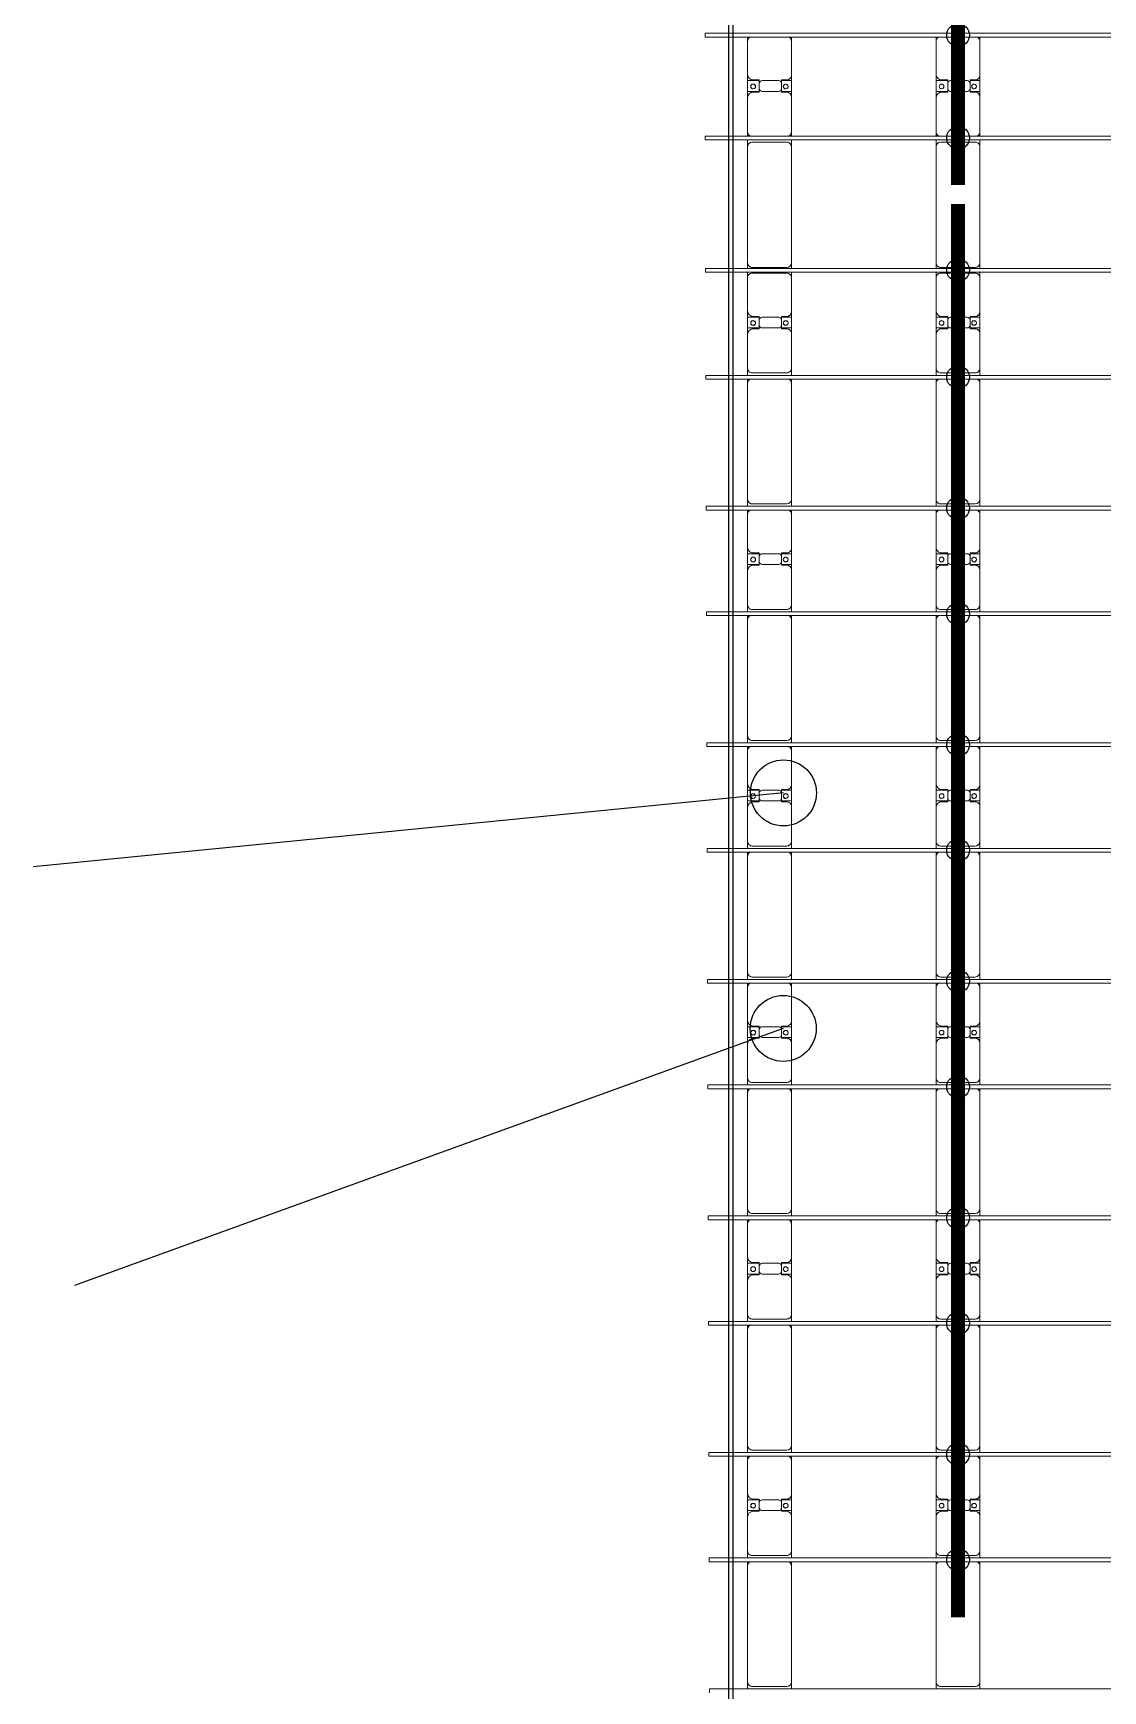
# Model space of a CAD drawing. Header units: millimetres. Extents: x -178706 to 107777, y -87310 to 933.
# Drawn here: x -178706 to -167354, y -36491 to -18900 of the extents above; entities that cross this region are included whole.
import ezdxf

# ---------------------------------------------------------------- set-up
doc = ezdxf.new("R2010")
doc.units = ezdxf.units.MM
doc.layers.add('A-GENM', color=13, linetype='Continuous', lineweight=9)
doc.layers.add('S-BEAM', color=12, linetype='Continuous', lineweight=9)
for name, color, linetype in [('GC-BICH NEO', 6, 'Continuous'), ('GC-DAY NEO', 5, 'Continuous'), ('GC-HOP 40x60 GIA CUONG', 1, 'Continuous')]:
    doc.layers.add(name, color=color, linetype=linetype)

# ---------------------------------------------------------------- blocks, each defined once
blk = doc.blocks.new('Dai phao do pin - DẢI PHAO ĐỠ PIN-15820-BỐ TRÍ KHUNG KẾT CẤU BÈ PIN 04')
at = {"layer": 'A-GENM', "color": 7}
for p, q in [((39465, 242), (39540, 242)), ((39490, 192), (39490, -173)), ((40770, 242), (39540, 242)), ((40770, 242), (40815, 242)), ((40855, 242), (40930, 242)), ((40880, 192), (40880, -173)), ((41290, 242), (40930, 242)), ((41290, 242), (41472, 242)), ((41350, 118), (41350, 182)), ((41358, 242), (41540, 242)), ((41358, 118), (41358, 242)), ((41472, 242), (41472, 118)), ((41480, 182), (41480, 118)), ((41890, 242), (41540, 242)), ((41890, 242), (41935, 242)), ((41975, 242), (42050, 242)), ((42000, 192), (42000, -173)), ((43280, 242), (42050, 242)), ((43280, 242), (43325, 242)), ((43365, 242), (43440, 242)), ((43390, 192), (43390, -173)), ((43800, 242), (43440, 242)), ((43800, 242), (43982, 242)), ((43860, 118), (43860, 182)), ((43868, 242), (44050, 242)), ((43868, 118), (43868, 242)), ((43982, 242), (43982, 118)), ((43990, 182), (43990, 118)), ((44400, 242), (44050, 242)), ((44400, 242), (44445, 242)), ((44485, 242), (44560, 242)), ((44510, 192), (44510, -173)), ((45790, 242), (44560, 242)), ((45790, 242), (45835, 242)), ((45875, 242), (45950, 242)), ((45900, 192), (45900, -173)), ((46310, 242), (45950, 242)), ((46310, 242), (46492, 242)), ((46370, 118), (46370, 182)), ((46378, 242), (46560, 242)), ((46378, 118), (46378, 242)), ((46492, 242), (46492, 118)), ((46500, 182), (46500, 118)), ((46910, 242), (46560, 242)), ((46910, 242), (46955, 242)), ((46995, 242), (47070, 242)), ((47020, 192), (47020, -173)), ((48300, 242), (47070, 242)), ((48300, 242), (48345, 242)), ((48385, 242), (48460, 242)), ((48410, 192), (48410, -173)), ((48820, 242), (48460, 242)), ((48820, 242), (49002, 242)), ((48880, 118), (48880, 182)), ((48888, 242), (49070, 242)), ((48888, 118), (48888, 242)), ((49002, 242), (49002, 118)), ((49010, 182), (49010, 118)), ((49420, 242), (49070, 242)), ((49420, 242), (49465, 242)), ((49505, 242), (49580, 242)), ((49530, 192), (49530, -173)), ((50810, 242), (49580, 242)), ((50810, 242), (50855, 242)), ((50895, 242), (50970, 242)), ((50920, 192), (50920, -173)), ((51330, 242), (50970, 242)), ((51330, 242), (51512, 242)), ((51390, 118), (51390, 182)), ((51398, 242), (51580, 242)), ((51398, 118), (51398, 242)), ((51512, 242), (51512, 118)), ((51520, 182), (51520, 118)), ((51930, 242), (51580, 242)), ((51930, 242), (51975, 242)), ((52015, 242), (52090, 242)), ((52040, 192), (52040, -173)), ((53320, 242), (52090, 242)), ((53320, 242), (53365, 242)), ((53405, 242), (53480, 242)), ((53430, 192), (53430, -173)), ((53840, 242), (53480, 242)), ((53840, 242), (54022, 242)), ((53900, 118), (53900, 182)), ((53908, 242), (54090, 242)), ((53908, 118), (53908, 242)), ((54022, 242), (54022, 118)), ((54030, 182), (54030, 118)), ((54440, 242), (54090, 242)), ((54440, 242), (54499, 242)), ((54490, -173), (54490, 192)), ((54539, 242), (54600, 242)), ((54550, 192), (54550, -173)), ((55830, 242), (54600, 242)), ((55830, 242), (55904, 242)), ((55880, -173), (55880, 192)), ((55944, 242), (55990, 242)), ((56350, 242), (55990, 242)), ((56350, 242), (56532, 242)), ((56410, 118), (56410, 182)), ((56418, 242), (56600, 242)), ((56418, 118), (56418, 242)), ((56532, 242), (56532, 118)), ((56540, 182), (56540, 118)), ((56950, 242), (56600, 242)), ((56950, 242), (56995, 242)), ((41442, 118), (41350, 118)), ((41358, 88), (41358, -88)), ((41480, 118), (41388, 118)), ((41472, -88), (41472, 88)), ((43952, 118), (43860, 118)), ((43868, 88), (43868, -88)), ((43990, 118), (43898, 118)), ((43982, -88), (43982, 88)), ((46462, 118), (46370, 118)), ((46378, 88), (46378, -88)), ((46500, 118), (46408, 118)), ((46492, -88), (46492, 88)), ((48972, 118), (48880, 118)), ((48888, 88), (48888, -88)), ((49010, 118), (48918, 118)), ((49002, -88), (49002, 88)), ((51482, 118), (51390, 118)), ((51398, 88), (51398, -88)), ((51520, 118), (51428, 118)), ((51512, -88), (51512, 88)), ((53992, 118), (53900, 118)), ((53908, 88), (53908, -88)), ((54030, 118), (53938, 118)), ((54022, -88), (54022, 88)), ((56502, 118), (56410, 118)), ((56418, 88), (56418, -88)), ((56540, 118), (56448, 118)), ((56532, -88), (56532, 88)), ((41350, -173), (41350, -118)), ((41350, -118), (41442, -118)), ((41358, -223), (41358, -118)), ((41388, -118), (41480, -118)), ((41472, -118), (41472, -223)), ((41480, -118), (41480, -173)), ((43860, -173), (43860, -118)), ((43860, -118), (43952, -118)), ((43868, -223), (43868, -118)), ((43898, -118), (43990, -118)), ((43982, -118), (43982, -223)), ((43990, -118), (43990, -173)), ((46370, -173), (46370, -118)), ((46370, -118), (46462, -118)), ((46378, -223), (46378, -118)), ((46408, -118), (46500, -118)), ((46492, -118), (46492, -223)), ((46500, -118), (46500, -173)), ((48880, -173), (48880, -118)), ((48880, -118), (48972, -118)), ((48888, -223), (48888, -118)), ((48918, -118), (49010, -118)), ((49002, -118), (49002, -223)), ((49010, -118), (49010, -173)), ((51390, -173), (51390, -118)), ((51390, -118), (51482, -118)), ((51398, -223), (51398, -118)), ((51428, -118), (51520, -118)), ((51512, -118), (51512, -223)), ((51520, -118), (51520, -173)), ((53900, -173), (53900, -118)), ((53900, -118), (53992, -118)), ((53908, -223), (53908, -118)), ((53938, -118), (54030, -118)), ((54022, -118), (54022, -223)), ((54030, -118), (54030, -173)), ((56410, -173), (56410, -118)), ((56410, -118), (56502, -118)), ((56418, -223), (56418, -118)), ((56448, -118), (56540, -118)), ((56532, -118), (56532, -223)), ((56540, -118), (56540, -173)), ((39540, -223), (39465, -223)), ((39540, -223), (40770, -223)), ((40815, -223), (40770, -223)), ((40930, -223), (40855, -223)), ((40930, -223), (41300, -223)), ((41472, -223), (41300, -223)), ((41530, -223), (41358, -223)), ((41530, -223), (41890, -223)), ((41935, -223), (41890, -223)), ((42050, -223), (41975, -223)), ((42050, -223), (43280, -223)), ((43325, -223), (43280, -223)), ((43440, -223), (43365, -223)), ((43440, -223), (43810, -223)), ((43982, -223), (43810, -223)), ((44040, -223), (43868, -223)), ((44040, -223), (44400, -223)), ((44445, -223), (44400, -223)), ((44560, -223), (44485, -223)), ((44560, -223), (45790, -223)), ((45835, -223), (45790, -223)), ((45950, -223), (45875, -223)), ((45950, -223), (46320, -223)), ((46492, -223), (46320, -223)), ((46550, -223), (46378, -223)), ((46550, -223), (46910, -223)), ((46955, -223), (46910, -223)), ((47070, -223), (46995, -223)), ((47070, -223), (48300, -223)), ((48345, -223), (48300, -223)), ((48460, -223), (48385, -223)), ((48460, -223), (48830, -223)), ((49002, -223), (48830, -223)), ((49060, -223), (48888, -223)), ((49060, -223), (49420, -223)), ((49465, -223), (49426, -223)), ((49580, -223), (49505, -223)), ((49580, -223), (50810, -223)), ((50855, -223), (50810, -223)), ((50970, -223), (50895, -223)), ((50970, -223), (51340, -223)), ((51512, -223), (51340, -223)), ((51570, -223), (51398, -223)), ((51570, -223), (51930, -223)), ((51975, -223), (51930, -223)), ((52090, -223), (52015, -223)), ((52090, -223), (53320, -223)), ((53365, -223), (53320, -223)), ((53480, -223), (53405, -223)), ((53480, -223), (53850, -223)), ((54022, -223), (53850, -223)), ((54080, -223), (53908, -223)), ((54080, -223), (54440, -223)), ((54499, -223), (54440, -223)), ((54600, -223), (54539, -223)), ((54600, -223), (55830, -223)), ((55904, -223), (55830, -223)), ((55990, -223), (55944, -223)), ((55990, -223), (56360, -223)), ((56532, -223), (56360, -223)), ((56590, -223), (56418, -223)), ((56590, -223), (56950, -223)), ((56995, -223), (56950, -223))]:
    blk.add_line(p, q, dxfattribs=at)
for centre, radius, start, end in [((39540, 192), 50, 90, 180), ((39540, 192), 50, 105, 180), ((40770, 192), 50, 30, 90), ((40770, 192), 50, 47.119, 90), ((40770, 192), 50, 30, 45), ((40930, 192), 50, 90, 180), ((40930, 192), 50, 135, 180), ((41290, 182), 60, 360, 90), ((41290, 182), 60, 360, 30), ((41409, 183), 25, 0, 180), ((41409, 183), 25, 180, 0), ((41411, 183), 25, 360, 180), ((41411, 183), 25, 180, 0), ((41540, 182), 60, 90, 180), ((41540, 182), 60, 150, 180), ((41890, 192), 50, 30, 90), ((41890, 192), 50, 30, 45), ((42050, 192), 50, 90, 180), ((42050, 192), 50, 105, 180), ((43280, 192), 50, 30, 90), ((43280, 192), 50, 47.1104, 90), ((43280, 192), 50, 30, 45), ((43440, 192), 50, 90, 180), ((43440, 192), 50, 135, 180), ((43800, 182), 60, 0, 90), ((43800, 182), 60, 0, 30), ((43919, 183), 25, 0, 180), ((43919, 183), 25, 180, 360), ((43921, 183), 25, 0, 180), ((43921, 183), 25, 180, 360), ((44050, 182), 60, 90, 180), ((44050, 182), 60, 150, 180), ((44400, 192), 50, 30, 90), ((44400, 192), 50, 30, 45), ((44560, 192), 50, 90, 180), ((44560, 192), 50, 105, 180), ((45790, 192), 50, 30, 90), ((45790, 192), 50, 47.1017, 90), ((45790, 192), 50, 30, 45), ((45950, 192), 50, 90, 180), ((45950, 192), 50, 135, 180), ((46310, 182), 60, 360, 90), ((46310, 182), 60, 360, 30), ((46429, 183), 25, 0, 180), ((46429, 183), 25, 180, 0), ((46431, 183), 25, 0, 180), ((46431, 183), 25, 180, 360), ((46560, 182), 60, 90, 180), ((46560, 182), 60, 150, 180), ((46910, 192), 50, 30, 90), ((46910, 192), 50, 30, 45), ((47070, 192), 50, 90, 180), ((47070, 192), 50, 105, 180), ((48300, 192), 50, 30, 90), ((48300, 192), 50, 47.0931, 90), ((48300, 192), 50, 30, 45), ((48460, 192), 50, 90, 180), ((48460, 192), 50, 135, 180), ((48820, 182), 60, 360, 90), ((48820, 182), 60, 360, 30), ((48939, 183), 25, 0, 180), ((48939, 183), 25, 180, 0), ((48941, 183), 25, 0, 180), ((48941, 183), 25, 180, 0), ((49070, 182), 60, 90, 180), ((49070, 182), 60, 150, 180), ((49420, 192), 50, 30, 90), ((49420, 192), 50, 30, 45), ((49580, 192), 50, 90, 180), ((49580, 192), 50, 105, 180), ((50810, 192), 50, 30, 90), ((50810, 192), 50, 47.0845, 90), ((50810, 192), 50, 30, 45), ((50970, 192), 50, 90, 180), ((50970, 192), 50, 135, 180), ((51330, 182), 60, 0, 90), ((51330, 182), 60, 0, 30), ((51449, 183), 25, 0, 180), ((51449, 183), 25, 180, 360), ((51451, 183), 25, 0, 180), ((51451, 183), 25, 180, 360), ((51580, 182), 60, 90, 180), ((51580, 182), 60, 150, 180), ((51930, 192), 50, 30, 90), ((51930, 192), 50, 30, 45), ((52090, 192), 50, 90, 180), ((52090, 192), 50, 105, 180), ((53320, 192), 50, 30, 90), ((53320, 192), 50, 47.0758, 90), ((53320, 192), 50, 30, 45), ((53480, 192), 50, 90, 180), ((53480, 192), 50, 135, 180), ((53840, 182), 60, 360, 90), ((53840, 182), 60, 360, 30), ((53959, 183), 25, 0, 180), ((53959, 183), 25, 180, 0), ((53961, 183), 25, 0, 180), ((53961, 183), 25, 180, 360), ((54090, 182), 60, 90, 180), ((54090, 182), 60, 150, 180), ((54440, 192), 50, 360, 90), ((54440, 192), 50, 360, 45), ((54600, 192), 50, 90, 180), ((54600, 192), 50, 105, 180), ((55830, 192), 50, 360, 90), ((55830, 192), 50, 47.0672, 90), ((55830, 192), 50, 15, 45), ((55990, 192), 50, 90, 150), ((55990, 192), 50, 135, 150), ((56350, 182), 60, 0, 90), ((56350, 182), 60, 0, 30), ((56469, 183), 25, 0, 180), ((56469, 183), 25, 180, 0), ((56471, 183), 25, 0, 180), ((56471, 183), 25, 180, 360), ((56600, 182), 60, 90, 180), ((56600, 182), 60, 150, 180), ((56950, 192), 50, 30, 90), ((56950, 192), 50, 30, 45), ((41388, 88), 30, 90, 180), ((41442, 88), 30, 0, 90), ((43898, 88), 30, 90, 180), ((43952, 88), 30, 0, 90), ((46408, 88), 30, 90, 180), ((46462, 88), 30, 0, 90), ((48918, 88), 30, 90, 180), ((48972, 88), 30, 0, 90), ((51428, 88), 30, 90, 180), ((51482, 88), 30, 360, 90), ((53938, 88), 30, 90, 180), ((53992, 88), 30, 360, 90), ((56448, 88), 30, 90, 180), ((56502, 88), 30, 360, 90), ((39540, -173), 50, 180, 270), ((39540, -173), 50, 180, 270), ((40930, -173), 50, 180, 270), ((40930, -173), 50, 180, 225), ((41300, -173), 50, 270, 360), ((41300, -173), 50, 315, 0), ((41388, -88), 30, 180, 270), ((41409, -162), 25, 360, 180), ((41409, -162), 25, 180, 360), ((41411, -162), 25, 360, 180), ((41411, -162), 25, 180, 0), ((41442, -88), 30, 270, 0), ((41530, -173), 50, 180, 270), ((41530, -173), 50, 180, 225), ((42050, -173), 50, 180, 270), ((42050, -173), 50, 180, 270), ((43440, -173), 50, 180, 270), ((43440, -173), 50, 180, 225), ((43810, -173), 50, 270, 360), ((43810, -173), 50, 315, 360), ((43898, -88), 30, 180, 270), ((43919, -162), 25, 360, 180), ((43919, -162), 25, 180, 0), ((43921, -162), 25, 360, 180), ((43921, -162), 25, 180, 360), ((43952, -88), 30, 270, 360), ((44040, -173), 50, 180, 270), ((44040, -173), 50, 180, 225), ((44560, -173), 50, 180, 270), ((44560, -173), 50, 180, 270), ((45950, -173), 50, 180, 270), ((45950, -173), 50, 180, 225), ((46320, -173), 50, 270, 360), ((46320, -173), 50, 315, 0), ((46408, -88), 30, 180, 270), ((46429, -162), 25, 360, 180), ((46429, -162), 25, 180, 0), ((46431, -162), 25, 360, 180), ((46431, -162), 25, 180, 360), ((46462, -88), 30, 270, 0), ((46550, -173), 50, 180, 270), ((46550, -173), 50, 180, 225), ((47070, -173), 50, 180, 270), ((47070, -173), 50, 180, 270), ((48460, -173), 50, 180, 270), ((48460, -173), 50, 180, 225), ((48830, -173), 50, 270, 0), ((48830, -173), 50, 315, 360), ((48918, -88), 30, 180, 270), ((48939, -162), 25, 360, 180), ((48939, -162), 25, 180, 0), ((48941, -162), 25, 360, 180), ((48941, -162), 25, 180, 0), ((48972, -88), 30, 270, 0), ((49060, -173), 50, 180, 270), ((49060, -173), 50, 180, 225), ((49580, -173), 50, 180, 270), ((49580, -173), 50, 180, 270), ((50970, -173), 50, 180, 270), ((50970, -173), 50, 180, 225), ((51340, -173), 50, 270, 360), ((51340, -173), 50, 315, 360), ((51428, -88), 30, 180, 270), ((51449, -162), 25, 0, 180), ((51449, -162), 25, 180, 0), ((51451, -162), 25, 360, 180), ((51451, -162), 25, 180, 0), ((51482, -88), 30, 270, 360), ((51570, -173), 50, 180, 270), ((51570, -173), 50, 180, 225), ((52090, -173), 50, 180, 270), ((52090, -173), 50, 180, 270), ((53480, -173), 50, 180, 270), ((53480, -173), 50, 180, 225), ((53850, -173), 50, 270, 360), ((53850, -173), 50, 315, 360), ((53938, -88), 30, 180, 270), ((53959, -162), 25, 360, 180), ((53959, -162), 25, 180, 0), ((53961, -162), 25, 0, 180), ((53961, -162), 25, 180, 0), ((53992, -88), 30, 270, 360), ((54080, -173), 50, 180, 270), ((54080, -173), 50, 180, 225), ((54440, -173), 50, 270, 360), ((54440, -173), 50, 315, 360), ((54600, -173), 50, 180, 270), ((54600, -173), 50, 180, 270), ((55830, -173), 50, 270, 0), ((55830, -173), 50, 285, 360), ((56360, -173), 50, 270, 360), ((56360, -173), 50, 315, 360), ((56448, -88), 30, 180, 270), ((56469, -162), 25, 360, 180), ((56469, -162), 25, 180, 0), ((56471, -162), 25, 0, 180), ((56471, -162), 25, 180, 0), ((56502, -88), 30, 270, 360), ((56590, -173), 50, 180, 270), ((56590, -173), 50, 180, 225), ((40770, -173), 50, 270, 330), ((40770, -173), 50, 285, 330), ((41890, -173), 50, 270, 330), ((41890, -173), 50, 315, 330), ((43280, -173), 50, 270, 330), ((43280, -173), 50, 285, 330), ((44400, -173), 50, 270, 330), ((44400, -173), 50, 315, 330), ((45790, -173), 50, 270, 330), ((45790, -173), 50, 285, 330), ((46910, -173), 50, 270, 330), ((46910, -173), 50, 315, 330), ((48300, -173), 50, 270, 330), ((48300, -173), 50, 285, 330), ((49420, -173), 50, 270, 330), ((49420, -173), 50, 315, 330), ((50810, -173), 50, 270, 330), ((50810, -173), 50, 285, 330), ((51930, -173), 50, 270, 330), ((51930, -173), 50, 315, 330), ((53320, -173), 50, 270, 330), ((53320, -173), 50, 285, 330), ((55990, -173), 50, 210, 270), ((55990, -173), 50, 210, 225), ((56950, -173), 50, 270, 330), ((56950, -173), 50, 315, 330)]:
    blk.add_arc(centre, radius, start, end, dxfattribs=at)
blk = doc.blocks.new('Dai phao do pin - DẢI PHAO ĐỠ PIN-V1-BỐ TRÍ KHUNG KẾT CẤU BÈ PIN 04')
at = {"layer": 'A-GENM', "color": 7}
for p, q in [((39465, 242), (39540, 242)), ((39490, 192), (39490, -173)), ((40770, 242), (39540, 242)), ((40770, 242), (40815, 242)), ((40855, 242), (40930, 242)), ((40880, 192), (40880, -173)), ((41290, 242), (40930, 242)), ((41290, 242), (41472, 242)), ((41350, 118), (41350, 182)), ((41358, 242), (41540, 242)), ((41358, 118), (41358, 242)), ((41472, 242), (41472, 118)), ((41480, 182), (41480, 118)), ((41890, 242), (41540, 242)), ((41890, 242), (41935, 242)), ((41975, 242), (42050, 242)), ((42000, 192), (42000, -173)), ((43280, 242), (42050, 242)), ((43280, 242), (43325, 242)), ((43365, 242), (43440, 242)), ((43390, 192), (43390, -173)), ((43800, 242), (43440, 242)), ((43800, 242), (43982, 242)), ((43860, 118), (43860, 182)), ((43868, 242), (44050, 242)), ((43868, 118), (43868, 242)), ((43982, 242), (43982, 118)), ((43990, 182), (43990, 118)), ((44400, 242), (44050, 242)), ((44400, 242), (44445, 242)), ((44485, 242), (44560, 242)), ((44510, 192), (44510, -173)), ((45790, 242), (44560, 242)), ((45790, 242), (45835, 242)), ((45875, 242), (45950, 242)), ((45900, 192), (45900, -173)), ((46310, 242), (45950, 242)), ((46310, 242), (46492, 242)), ((46370, 118), (46370, 182)), ((46378, 242), (46560, 242)), ((46378, 118), (46378, 242)), ((46492, 242), (46492, 118)), ((46500, 182), (46500, 118)), ((46910, 242), (46560, 242)), ((46910, 242), (46955, 242)), ((46995, 242), (47070, 242)), ((47020, 192), (47020, -173)), ((48300, 242), (47070, 242)), ((48300, 242), (48345, 242)), ((48385, 242), (48460, 242)), ((48410, 192), (48410, -173)), ((48820, 242), (48460, 242)), ((48820, 242), (49002, 242)), ((48880, 118), (48880, 182)), ((48888, 242), (49070, 242)), ((48888, 118), (48888, 242)), ((49002, 242), (49002, 118)), ((49010, 182), (49010, 118)), ((49420, 242), (49070, 242)), ((49426, 242), (49465, 242)), ((49505, 242), (49580, 242)), ((49530, 192), (49530, -173)), ((50810, 242), (49580, 242)), ((50810, 242), (50855, 242)), ((50895, 242), (50970, 242)), ((50920, 192), (50920, -173)), ((51330, 242), (50970, 242)), ((51330, 242), (51512, 242)), ((51390, 118), (51390, 182)), ((51398, 242), (51580, 242)), ((51398, 118), (51398, 242)), ((51512, 242), (51512, 118)), ((51520, 182), (51520, 118)), ((51930, 242), (51580, 242)), ((51930, 242), (51975, 242)), ((52015, 242), (52090, 242)), ((52040, 192), (52040, -173)), ((53320, 242), (52090, 242)), ((53320, 242), (53365, 242)), ((53405, 242), (53480, 242)), ((53430, 192), (53430, -173)), ((53840, 242), (53480, 242)), ((53840, 242), (54022, 242)), ((53900, 118), (53900, 182)), ((53908, 242), (54090, 242)), ((53908, 118), (53908, 242)), ((54022, 242), (54022, 118)), ((54030, 182), (54030, 118)), ((54440, 242), (54090, 242)), ((54440, 242), (54499, 242)), ((54490, -173), (54490, 192)), ((54539, 242), (54600, 242)), ((54550, 192), (54550, -173)), ((55830, 242), (54600, 242)), ((55830, 242), (55904, 242)), ((55880, -173), (55880, 192)), ((55944, 242), (55990, 242)), ((56350, 242), (55990, 242)), ((56350, 242), (56532, 242)), ((56410, 118), (56410, 182)), ((56418, 242), (56600, 242)), ((56418, 118), (56418, 242)), ((56532, 242), (56532, 118)), ((56540, 182), (56540, 118)), ((56950, 242), (56600, 242)), ((56950, 242), (56995, 242)), ((41442, 118), (41350, 118)), ((41358, 88), (41358, -88)), ((41480, 118), (41388, 118)), ((41472, -88), (41472, 88)), ((43952, 118), (43860, 118)), ((43868, 88), (43868, -88)), ((43990, 118), (43898, 118)), ((43982, -88), (43982, 88)), ((46462, 118), (46370, 118)), ((46378, 88), (46378, -88)), ((46500, 118), (46408, 118)), ((46492, -88), (46492, 88)), ((48972, 118), (48880, 118)), ((48888, 88), (48888, -88)), ((49010, 118), (48918, 118)), ((49002, -88), (49002, 88)), ((51482, 118), (51390, 118)), ((51398, 88), (51398, -88)), ((51520, 118), (51428, 118)), ((51512, -88), (51512, 88)), ((53992, 118), (53900, 118)), ((53908, 88), (53908, -88)), ((54030, 118), (53938, 118)), ((54022, -88), (54022, 88)), ((56502, 118), (56410, 118)), ((56418, 88), (56418, -88)), ((56540, 118), (56448, 118)), ((56532, -88), (56532, 88)), ((41350, -173), (41350, -118)), ((41350, -118), (41442, -118)), ((41358, -223), (41358, -118)), ((41388, -118), (41480, -118)), ((41472, -118), (41472, -223)), ((41480, -118), (41480, -173)), ((43860, -173), (43860, -118)), ((43860, -118), (43952, -118)), ((43868, -223), (43868, -118)), ((43898, -118), (43990, -118)), ((43982, -118), (43982, -223)), ((43990, -118), (43990, -173)), ((46370, -173), (46370, -118)), ((46370, -118), (46462, -118)), ((46378, -223), (46378, -118)), ((46408, -118), (46500, -118)), ((46492, -118), (46492, -223)), ((46500, -118), (46500, -173)), ((48880, -173), (48880, -118)), ((48880, -118), (48972, -118)), ((48888, -223), (48888, -118)), ((48918, -118), (49010, -118)), ((49002, -118), (49002, -223)), ((49010, -118), (49010, -173)), ((51390, -173), (51390, -118)), ((51390, -118), (51482, -118)), ((51398, -223), (51398, -118)), ((51428, -118), (51520, -118)), ((51512, -118), (51512, -223)), ((51520, -118), (51520, -173)), ((53900, -173), (53900, -118)), ((53900, -118), (53992, -118)), ((53908, -223), (53908, -118)), ((53938, -118), (54030, -118)), ((54022, -118), (54022, -223)), ((54030, -118), (54030, -173)), ((56410, -173), (56410, -118)), ((56410, -118), (56502, -118)), ((56418, -223), (56418, -118)), ((56448, -118), (56540, -118)), ((56532, -118), (56532, -223)), ((56540, -118), (56540, -173)), ((39540, -223), (39465, -223)), ((39540, -223), (40770, -223)), ((40815, -223), (40770, -223)), ((40930, -223), (40855, -223)), ((40930, -223), (41300, -223)), ((41472, -223), (41300, -223)), ((41530, -223), (41358, -223)), ((41530, -223), (41890, -223)), ((41935, -223), (41890, -223)), ((42050, -223), (41975, -223)), ((42050, -223), (43280, -223)), ((43325, -223), (43280, -223)), ((43440, -223), (43365, -223)), ((43440, -223), (43810, -223)), ((43982, -223), (43810, -223)), ((44040, -223), (43868, -223)), ((44040, -223), (44400, -223)), ((44445, -223), (44400, -223)), ((44560, -223), (44485, -223)), ((44560, -223), (45790, -223)), ((45835, -223), (45790, -223)), ((45950, -223), (45875, -223)), ((45950, -223), (46320, -223)), ((46492, -223), (46320, -223)), ((46550, -223), (46378, -223)), ((46550, -223), (46910, -223)), ((46955, -223), (46910, -223)), ((47070, -223), (46995, -223)), ((47070, -223), (48300, -223)), ((48345, -223), (48300, -223)), ((48460, -223), (48385, -223)), ((48460, -223), (48830, -223)), ((49002, -223), (48830, -223)), ((49060, -223), (48888, -223)), ((49060, -223), (49420, -223)), ((49465, -223), (49426, -223)), ((49580, -223), (49505, -223)), ((49580, -223), (50810, -223)), ((50855, -223), (50810, -223)), ((50970, -223), (50895, -223)), ((50970, -223), (51340, -223)), ((51512, -223), (51340, -223)), ((51570, -223), (51398, -223)), ((51570, -223), (51930, -223)), ((51975, -223), (51930, -223)), ((52090, -223), (52015, -223)), ((52090, -223), (53320, -223)), ((53365, -223), (53320, -223)), ((53480, -223), (53405, -223)), ((53480, -223), (53850, -223)), ((54022, -223), (53850, -223)), ((54080, -223), (53908, -223)), ((54080, -223), (54440, -223)), ((54499, -223), (54440, -223)), ((54600, -223), (54539, -223)), ((54600, -223), (55830, -223)), ((55904, -223), (55830, -223)), ((55990, -223), (55944, -223)), ((55990, -223), (56360, -223)), ((56532, -223), (56360, -223)), ((56590, -223), (56418, -223)), ((56590, -223), (56950, -223)), ((56995, -223), (56950, -223))]:
    blk.add_line(p, q, dxfattribs=at)
for centre, radius, start, end in [((39540, 192), 50, 90, 180), ((39540, 192), 50, 105, 180), ((40770, 192), 50, 30, 90), ((40770, 192), 50, 30, 90), ((40930, 192), 50, 90, 180), ((40930, 192), 50, 135, 180), ((41290, 182), 60, 360, 90), ((41290, 182), 60, 360, 30), ((41409, 183), 25, 0, 180), ((41409, 183), 25, 180, 0), ((41411, 183), 25, 360, 180), ((41411, 183), 25, 180, 0), ((41540, 182), 60, 90, 180), ((41540, 182), 60, 150, 180), ((41890, 192), 50, 30, 90), ((41890, 192), 50, 30, 45), ((42050, 192), 50, 90, 180), ((42050, 192), 50, 105, 180), ((43280, 192), 50, 30, 90), ((43280, 192), 50, 30, 90), ((43440, 192), 50, 90, 180), ((43440, 192), 50, 135, 180), ((43800, 182), 60, 0, 90), ((43800, 182), 60, 0, 30), ((43919, 183), 25, 0, 180), ((43919, 183), 25, 180, 360), ((43921, 183), 25, 0, 180), ((43921, 183), 25, 180, 360), ((44050, 182), 60, 90, 180), ((44050, 182), 60, 150, 180), ((44400, 192), 50, 30, 90), ((44400, 192), 50, 30, 45), ((44560, 192), 50, 90, 180), ((44560, 192), 50, 105, 180), ((45790, 192), 50, 30, 90), ((45790, 192), 50, 30, 90), ((45950, 192), 50, 90, 180), ((45950, 192), 50, 135, 180), ((46310, 182), 60, 360, 90), ((46310, 182), 60, 360, 30), ((46429, 183), 25, 0, 180), ((46429, 183), 25, 180, 0), ((46431, 183), 25, 0, 180), ((46431, 183), 25, 180, 360), ((46560, 182), 60, 90, 180), ((46560, 182), 60, 150, 180), ((46910, 192), 50, 30, 90), ((46910, 192), 50, 30, 45), ((47070, 192), 50, 90, 180), ((47070, 192), 50, 105, 180), ((48300, 192), 50, 30, 90), ((48300, 192), 50, 30, 90), ((48460, 192), 50, 90, 180), ((48460, 192), 50, 135, 180), ((48820, 182), 60, 360, 90), ((48820, 182), 60, 360, 30), ((48939, 183), 25, 0, 180), ((48939, 183), 25, 180, 0), ((48941, 183), 25, 0, 180), ((48941, 183), 25, 180, 0), ((49070, 182), 60, 90, 180), ((49070, 182), 60, 150, 180), ((49420, 192), 50, 30, 90), ((49420, 192), 50, 30, 45), ((49580, 192), 50, 90, 180), ((49580, 192), 50, 105, 180), ((50810, 192), 50, 30, 90), ((50810, 192), 50, 30, 90), ((50970, 192), 50, 90, 180), ((50970, 192), 50, 135, 180), ((51330, 182), 60, 0, 90), ((51330, 182), 60, 0, 30), ((51449, 183), 25, 0, 180), ((51449, 183), 25, 180, 360), ((51451, 183), 25, 0, 180), ((51451, 183), 25, 180, 360), ((51580, 182), 60, 90, 180), ((51580, 182), 60, 150, 180), ((51930, 192), 50, 30, 90), ((51930, 192), 50, 30, 45), ((52090, 192), 50, 90, 180), ((52090, 192), 50, 105, 180), ((53320, 192), 50, 30, 90), ((53320, 192), 50, 30, 90), ((53480, 192), 50, 90, 180), ((53480, 192), 50, 135, 180), ((53840, 182), 60, 360, 90), ((53840, 182), 60, 360, 30), ((53959, 183), 25, 0, 180), ((53959, 183), 25, 180, 0), ((53961, 183), 25, 0, 180), ((53961, 183), 25, 180, 360), ((54090, 182), 60, 90, 180), ((54090, 182), 60, 150, 180), ((54440, 192), 50, 360, 90), ((54440, 192), 50, 360, 45), ((54600, 192), 50, 90, 180), ((54600, 192), 50, 105, 180), ((55830, 192), 50, 360, 90), ((55830, 192), 50, 15, 90), ((55990, 192), 50, 90, 150), ((55990, 192), 50, 135, 150), ((56350, 182), 60, 0, 90), ((56350, 182), 60, 0, 30), ((56469, 183), 25, 0, 180), ((56469, 183), 25, 180, 0), ((56471, 183), 25, 0, 180), ((56471, 183), 25, 180, 360), ((56600, 182), 60, 90, 180), ((56600, 182), 60, 150, 180), ((56950, 192), 50, 30, 90), ((56950, 192), 50, 30, 45), ((41388, 88), 30, 90, 180), ((41442, 88), 30, 0, 90), ((43898, 88), 30, 90, 180), ((43952, 88), 30, 0, 90), ((46408, 88), 30, 90, 180), ((46462, 88), 30, 0, 90), ((48918, 88), 30, 90, 180), ((48972, 88), 30, 0, 90), ((51428, 88), 30, 90, 180), ((51482, 88), 30, 360, 90), ((53938, 88), 30, 90, 180), ((53992, 88), 30, 360, 90), ((56448, 88), 30, 90, 180), ((56502, 88), 30, 360, 90), ((39540, -173), 50, 180, 270), ((39540, -173), 50, 180, 270), ((40930, -173), 50, 180, 270), ((40930, -173), 50, 180, 225), ((41300, -173), 50, 270, 360), ((41300, -173), 50, 315, 0), ((41388, -88), 30, 180, 270), ((41409, -162), 25, 360, 180), ((41409, -162), 25, 180, 360), ((41411, -162), 25, 360, 180), ((41411, -162), 25, 180, 0), ((41442, -88), 30, 270, 0), ((41530, -173), 50, 180, 270), ((41530, -173), 50, 180, 225), ((42050, -173), 50, 180, 270), ((42050, -173), 50, 180, 270), ((43440, -173), 50, 180, 270), ((43440, -173), 50, 180, 225), ((43810, -173), 50, 270, 360), ((43810, -173), 50, 315, 360), ((43898, -88), 30, 180, 270), ((43919, -162), 25, 360, 180), ((43919, -162), 25, 180, 0), ((43921, -162), 25, 360, 180), ((43921, -162), 25, 180, 360), ((43952, -88), 30, 270, 360), ((44040, -173), 50, 180, 270), ((44040, -173), 50, 180, 225), ((44560, -173), 50, 180, 270), ((44560, -173), 50, 180, 270), ((45950, -173), 50, 180, 270), ((45950, -173), 50, 180, 225), ((46320, -173), 50, 270, 360), ((46320, -173), 50, 315, 0), ((46408, -88), 30, 180, 270), ((46429, -162), 25, 360, 180), ((46429, -162), 25, 180, 0), ((46431, -162), 25, 360, 180), ((46431, -162), 25, 180, 360), ((46462, -88), 30, 270, 0), ((46550, -173), 50, 180, 270), ((46550, -173), 50, 180, 225), ((47070, -173), 50, 180, 270), ((47070, -173), 50, 180, 270), ((48460, -173), 50, 180, 270), ((48460, -173), 50, 180, 225), ((48830, -173), 50, 270, 0), ((48830, -173), 50, 315, 360), ((48918, -88), 30, 180, 270), ((48939, -162), 25, 360, 180), ((48939, -162), 25, 180, 0), ((48941, -162), 25, 360, 180), ((48941, -162), 25, 180, 0), ((48972, -88), 30, 270, 0), ((49060, -173), 50, 180, 270), ((49060, -173), 50, 180, 225), ((49580, -173), 50, 180, 270), ((49580, -173), 50, 180, 270), ((50970, -173), 50, 180, 270), ((50970, -173), 50, 180, 225), ((51340, -173), 50, 270, 360), ((51340, -173), 50, 315, 360), ((51428, -88), 30, 180, 270), ((51449, -162), 25, 0, 180), ((51449, -162), 25, 180, 0), ((51451, -162), 25, 360, 180), ((51451, -162), 25, 180, 0), ((51482, -88), 30, 270, 360), ((51570, -173), 50, 180, 270), ((51570, -173), 50, 180, 225), ((52090, -173), 50, 180, 270), ((52090, -173), 50, 180, 270), ((53480, -173), 50, 180, 270), ((53480, -173), 50, 180, 225), ((53850, -173), 50, 270, 360), ((53850, -173), 50, 315, 360), ((53938, -88), 30, 180, 270), ((53959, -162), 25, 360, 180), ((53959, -162), 25, 180, 0), ((53961, -162), 25, 0, 180), ((53961, -162), 25, 180, 0), ((53992, -88), 30, 270, 360), ((54080, -173), 50, 180, 270), ((54080, -173), 50, 180, 225), ((54440, -173), 50, 270, 360), ((54440, -173), 50, 315, 360), ((54600, -173), 50, 180, 270), ((54600, -173), 50, 180, 270), ((55830, -173), 50, 270, 0), ((55830, -173), 50, 285, 360), ((56360, -173), 50, 270, 360), ((56360, -173), 50, 315, 360), ((56448, -88), 30, 180, 270), ((56469, -162), 25, 360, 180), ((56469, -162), 25, 180, 0), ((56471, -162), 25, 0, 180), ((56471, -162), 25, 180, 0), ((56502, -88), 30, 270, 360), ((56590, -173), 50, 180, 270), ((56590, -173), 50, 180, 225), ((40770, -173), 50, 270, 330), ((40770, -173), 50, 285, 330), ((41890, -173), 50, 270, 330), ((41890, -173), 50, 315, 330), ((43280, -173), 50, 270, 330), ((43280, -173), 50, 285, 330), ((44400, -173), 50, 270, 330), ((44400, -173), 50, 315, 330), ((45790, -173), 50, 270, 330), ((45790, -173), 50, 285, 330), ((46910, -173), 50, 270, 330), ((46910, -173), 50, 315, 330), ((48300, -173), 50, 270, 330), ((48300, -173), 50, 285, 330), ((49420, -173), 50, 270, 330), ((49420, -173), 50, 315, 330), ((50810, -173), 50, 270, 330), ((50810, -173), 50, 285, 330), ((51930, -173), 50, 270, 330), ((51930, -173), 50, 315, 330), ((53320, -173), 50, 270, 330), ((53320, -173), 50, 285, 330), ((55990, -173), 50, 210, 270), ((55990, -173), 50, 210, 225), ((56950, -173), 50, 270, 330), ((56950, -173), 50, 315, 330)]:
    blk.add_arc(centre, radius, start, end, dxfattribs=at)
blk = doc.blocks.new('Dầm C52 - Dầm C52-21030-BỐ TRÍ KHUNG KẾT CẤU BÈ PIN 04')
at = {"layer": 'S-BEAM', "color": 1}
for p, q in [((63514, 20), (63514, -20)), ((63514, -20), (-63514, -20))]:
    blk.add_line(p, q, dxfattribs=at)
blk = doc.blocks.new('Dầm C52 - Dầm C52-21031-BỐ TRÍ KHUNG KẾT CẤU BÈ PIN 04')
at = {"layer": 'S-BEAM', "color": 1}
for p, q in [((-63516, 20), (63516, 20)), ((63516, 20), (63516, -20)), ((63516, -20), (-63516, -20))]:
    blk.add_line(p, q, dxfattribs=at)
blk = doc.blocks.new('Dầm C52 - Dầm C52-21032-BỐ TRÍ KHUNG KẾT CẤU BÈ PIN 04')
at = {"layer": 'S-BEAM', "color": 1}
for p, q in [((-63518, 20), (63518, 20)), ((63518, 20), (63518, -20)), ((63518, -20), (-63518, -20))]:
    blk.add_line(p, q, dxfattribs=at)
blk = doc.blocks.new('Dầm C52 - Dầm C52-21033-BỐ TRÍ KHUNG KẾT CẤU BÈ PIN 04')
at = {"layer": 'S-BEAM', "color": 1}
for p, q in [((-63519, 20), (63519, 20)), ((63519, 20), (63519, -20)), ((63519, -20), (-63519, -20))]:
    blk.add_line(p, q, dxfattribs=at)
blk = doc.blocks.new('Dầm C52 - Dầm C52-21034-BỐ TRÍ KHUNG KẾT CẤU BÈ PIN 04')
at = {"layer": 'S-BEAM', "color": 1}
for p, q in [((-63521, 20), (63521, 20)), ((63521, 20), (63521, -20)), ((63521, -20), (-63521, -20))]:
    blk.add_line(p, q, dxfattribs=at)
blk = doc.blocks.new('Dầm C52 - Dầm C52-21035-BỐ TRÍ KHUNG KẾT CẤU BÈ PIN 04')
at = {"layer": 'S-BEAM', "color": 1}
for p, q in [((-63523, 20), (63523, 20)), ((63523, 20), (63523, -20)), ((63523, -20), (-63523, -20))]:
    blk.add_line(p, q, dxfattribs=at)
blk = doc.blocks.new('Dầm C52 - Dầm C52-21036-BỐ TRÍ KHUNG KẾT CẤU BÈ PIN 04')
at = {"layer": 'S-BEAM', "color": 1}
for p, q in [((-63524, 20), (63524, 20)), ((63524, 20), (63524, -20)), ((63524, -20), (-63524, -20))]:
    blk.add_line(p, q, dxfattribs=at)
blk = doc.blocks.new('Dầm C52 - Dầm C52-21037-BỐ TRÍ KHUNG KẾT CẤU BÈ PIN 04')
at = {"layer": 'S-BEAM', "color": 1}
for p, q in [((-63526, 20), (63526, 20)), ((63526, 20), (63526, -20)), ((63526, -20), (-63526, -20))]:
    blk.add_line(p, q, dxfattribs=at)
blk = doc.blocks.new('Dầm C52 - Dầm C52-21038-BỐ TRÍ KHUNG KẾT CẤU BÈ PIN 04')
at = {"layer": 'S-BEAM', "color": 1}
for p, q in [((-63528, 20), (63528, 20)), ((63528, 20), (63528, -20)), ((63528, -20), (-63528, -20))]:
    blk.add_line(p, q, dxfattribs=at)
blk = doc.blocks.new('Dầm C52 - Dầm C52-21039-BỐ TRÍ KHUNG KẾT CẤU BÈ PIN 04')
at = {"layer": 'S-BEAM', "color": 1}
for p, q in [((-63530, 20), (63530, 20)), ((63530, 20), (63530, -20)), ((63530, -20), (-63530, -20))]:
    blk.add_line(p, q, dxfattribs=at)
blk = doc.blocks.new('Dầm C52 - Dầm C52-21040-BỐ TRÍ KHUNG KẾT CẤU BÈ PIN 04')
at = {"layer": 'S-BEAM', "color": 1}
for p, q in [((-63531, 20), (63531, 20)), ((63531, 20), (63531, -20)), ((63531, -20), (-63531, -20))]:
    blk.add_line(p, q, dxfattribs=at)
blk = doc.blocks.new('Dầm C52 - Dầm C52-21041-BỐ TRÍ KHUNG KẾT CẤU BÈ PIN 04')
at = {"layer": 'S-BEAM', "color": 1}
for p, q in [((-63533, 20), (63533, 20)), ((63533, 20), (63533, -20)), ((63533, -20), (-63533, -20))]:
    blk.add_line(p, q, dxfattribs=at)
blk = doc.blocks.new('Dầm C52 - Dầm C52-21042-BỐ TRÍ KHUNG KẾT CẤU BÈ PIN 04')
at = {"layer": 'S-BEAM', "color": 1}
for p, q in [((-63535, 20), (63535, 20)), ((63535, 20), (63535, -20)), ((63535, -20), (-63535, -20))]:
    blk.add_line(p, q, dxfattribs=at)
blk = doc.blocks.new('Dầm C52 - Dầm C52-21043-BỐ TRÍ KHUNG KẾT CẤU BÈ PIN 04')
at = {"layer": 'S-BEAM', "color": 1}
for p, q in [((-63537, 20), (63537, 20)), ((63537, 20), (63537, -20)), ((63537, -20), (-63537, -20))]:
    blk.add_line(p, q, dxfattribs=at)
blk = doc.blocks.new('Dầm C52 - Dầm C52-21044-BỐ TRÍ KHUNG KẾT CẤU BÈ PIN 04')
at = {"layer": 'S-BEAM', "color": 1}
for p, q in [((-63538, 20), (63538, 20)), ((63538, 20), (63538, -20)), ((63538, -20), (-63538, -20))]:
    blk.add_line(p, q, dxfattribs=at)
blk = doc.blocks.new('Dầm C52 - Hộp 40x60-15957-BỐ TRÍ KHUNG KẾT CẤU BÈ PIN 04')
at = {"layer": 'S-BEAM', "color": 3, "lineweight": 25}
for p, q in [((-37160, 20), (37160, 20)), ((37160, -20), (-37160, -20))]:
    blk.add_line(p, q, dxfattribs=at)
blk = doc.blocks.new('HOBANMONG_BEPIN 4_rvt-1-BỐ TRÍ KHUNG KẾT CẤU BÈ PIN 04')
at = {"layer": 'A-GENM', "color": 3, "lineweight": 25, "rotation": 90.00010434022407}
for name, p in [('Dai phao do pin - DẢI PHAO ĐỠ PIN-15820-BỐ TRÍ KHUNG KẾT CẤU BÈ PIN 04', (-170882, -75936)), ('Dai phao do pin - DẢI PHAO ĐỠ PIN-V1-BỐ TRÍ KHUNG KẾT CẤU BÈ PIN 04', (-168882, -75936))]:
    blk.add_blockref(name, p, dxfattribs=at)
at = {"layer": 'S-BEAM', "color": 3, "lineweight": 25}
for name, p, rotation in [('Dầm C52 - Hộp 40x60-15957-BỐ TRÍ KHUNG KẾT CẤU BÈ PIN 04', (-171302, -42624), 90.00010434022374), ('Dầm C52 - Dầm C52-21044-BỐ TRÍ KHUNG KẾT CẤU BÈ PIN 04', (-108038, -18921), 180.0001043386848), ('Dầm C52 - Dầm C52-21043-BỐ TRÍ KHUNG KẾT CẤU BÈ PIN 04', (-108037, -20012), 180.0001043386848), ('Dầm C52 - Dầm C52-21042-BỐ TRÍ KHUNG KẾT CẤU BÈ PIN 04', (-108035, -21416), 180.0001043386848), ('Dầm C52 - Dầm C52-21041-BỐ TRÍ KHUNG KẾT CẤU BÈ PIN 04', (-108033, -22551), 180.0001043386848), ('Dầm C52 - Dầm C52-21040-BỐ TRÍ KHUNG KẾT CẤU BÈ PIN 04', (-108032, -23941), 180.0001043386848), ('Dầm C52 - Dầm C52-21039-BỐ TRÍ KHUNG KẾT CẤU BÈ PIN 04', (-108030, -25061), 180.0001043386848), ('Dầm C52 - Dầm C52-21038-BỐ TRÍ KHUNG KẾT CẤU BÈ PIN 04', (-108028, -26451), 180.0001043386848), ('Dầm C52 - Dầm C52-21037-BỐ TRÍ KHUNG KẾT CẤU BÈ PIN 04', (-108027, -27571), 180.0001043386848), ('Dầm C52 - Dầm C52-21036-BỐ TRÍ KHUNG KẾT CẤU BÈ PIN 04', (-108025, -28961), 180.0001043386848), ('Dầm C52 - Dầm C52-21035-BỐ TRÍ KHUNG KẾT CẤU BÈ PIN 04', (-108023, -30081), 180.0001043386848), ('Dầm C52 - Dầm C52-21034-BỐ TRÍ KHUNG KẾT CẤU BÈ PIN 04', (-108021, -31471), 180.0001043386848), ('Dầm C52 - Dầm C52-21033-BỐ TRÍ KHUNG KẾT CẤU BÈ PIN 04', (-108020, -32591), 180.0001043386848), ('Dầm C52 - Dầm C52-21032-BỐ TRÍ KHUNG KẾT CẤU BÈ PIN 04', (-108018, -33981), 180.0001043386848), ('Dầm C52 - Dầm C52-21031-BỐ TRÍ KHUNG KẾT CẤU BÈ PIN 04', (-108016, -35101), 180.0001043386848), ('Dầm C52 - Dầm C52-21030-BỐ TRÍ KHUNG KẾT CẤU BÈ PIN 04', (-108014, -36491), 180.0001043386848)]:
    blk.add_blockref(name, p, dxfattribs=dict(at, rotation=rotation))

msp = doc.modelspace()

# ---------------------------------------------------------------- linework, layer by layer
at = {"layer": 'GC-BICH NEO'}
for centre in [(-170744, -26963), (-170746, -29462)]:
    msp.add_circle(centre, 350, dxfattribs=at)
at = {"layer": 'GC-DAY NEO'}
for p, q in [((-170744, -26963), (-178706, -27747)), ((-170746, -29462), (-178267, -32189))]:
    msp.add_line(p, q, dxfattribs=at)
at = {"layer": 'GC-HOP 40x60 GIA CUONG', "const_width": 150}
for points in [[(-168891, -20512), (-168891, -6964)], [(-168891, -35712), (-168891, -20712)]]:
    msp.add_lwpolyline(points, dxfattribs=at)
at = {"layer": 'GC-HOP 40x60 GIA CUONG'}
for centre in [(-168891, -18921), (-168891, -20012), (-168891, -21416), (-168891, -22551), (-168891, -23941), (-168891, -25061), (-168891, -26451), (-168891, -27571), (-168891, -28961), (-168891, -30081), (-168891, -31471), (-168891, -32591), (-168891, -33981), (-168891, -35101)]:
    msp.add_circle(centre, 120, dxfattribs=at)

# ---------------------------------------------------------------- block references
at = {"lineweight": 5}
msp.add_blockref('HOBANMONG_BEPIN 4_rvt-1-BỐ TRÍ KHUNG KẾT CẤU BÈ PIN 04', (0, 0), dxfattribs=at)

doc.saveas('drawing.dxf')
